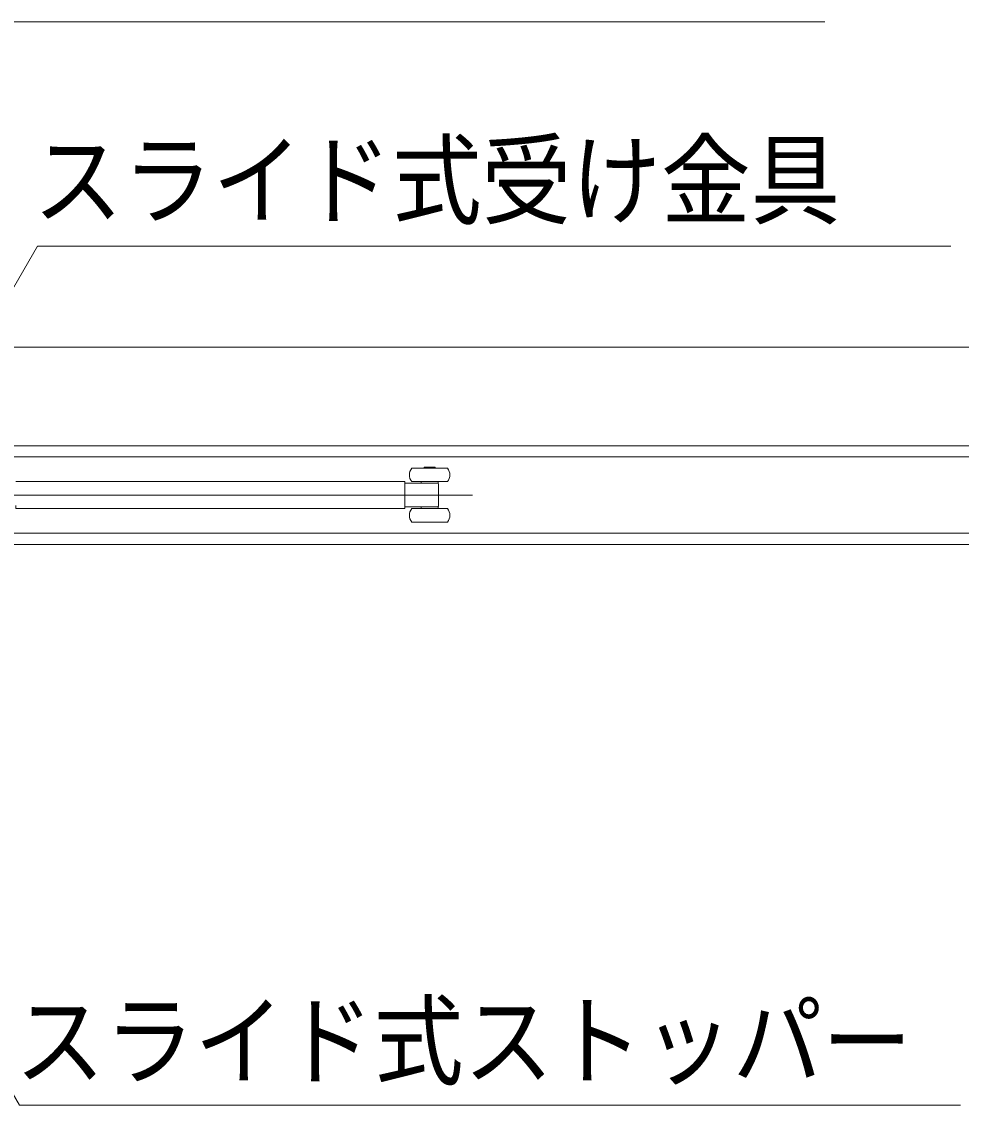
# Model space of a CAD drawing. Units: millimetres, scale not verified. Extents: x -6062 to 6062, y -3045 to 3045.
# Drawn here: x -3091.4 to -2672.9, y 955.8 to 1438.9 of the extents above; entities that cross this region are included whole.
import ezdxf
from ezdxf.enums import TextEntityAlignment as Align

# ---------------------------------------------------------------- set-up
doc = ezdxf.new("R2010")
doc.units = ezdxf.units.MM
doc.header["$LTSCALE"] = 20
doc.layers.add('0-3_2寸法-3', color=7, linetype='Continuous', lineweight=9)
doc.layers.add('0-4_3一般', color=7, linetype='Continuous', lineweight=9)
doc.styles.add('ＭＳ ゴシック', font='')
doc.styles.get('ＭＳ ゴシック').set_extended_font_data('MS Gothic')

# ---------------------------------------------------------------- blocks, each defined once
blk = doc.blocks.new('グループ-35')
at = {"layer": '0-4_3一般'}
for p, q in [((-77990, 24996.9), (17350, 24996.9)), ((-77990, 24996.9), (17350, 24996.9)), ((-22558.8, 24796.9), (-22604, 24796.9)), ((-22284, 24796.9), (-22558.8, 24796.9)), ((-22494, 24804.9), (-22494, 24796.9)), ((-22394, 24804.9), (-22494, 24804.9)), ((-22394, 24796.9), (-22394, 24804.9)), ((-22684, 24676.9), (-26130, 24676.9)), ((-22684, 24676.9), (-22664, 24676.9)), ((-22664, 24676.9), (-22664, 24660.2)), ((-22664, 24662.9), (-22444, 24662.9)), ((-22664, 24642.9), (-22664, 24660.2)), ((-22664, 24642.9), (-22664, 24470.9)), ((-22558.8, 24676.9), (-22604, 24676.9)), ((-22284, 24676.9), (-22558.8, 24676.9)), ((-22519, 24676.9), (-22519, 24662.9)), ((-22444, 24662.9), (-22389.9, 24662.9)), ((-22389.9, 24662.9), (-22375.2, 24662.9)), ((-22375.2, 24662.9), (-22369, 24662.9)), ((-22369, 24662.9), (-22369, 24676.9)), ((-22364, 24645.5), (-22364, 24645.3)), ((-22364, 24645.3), (-22364, 24468.4)), ((-22062, 24556.9), (-30182, 24556.9)), ((-22664, 24453.6), (-22664, 24470.9)), ((-22444, 24450.9), (-22664, 24450.9)), ((-22519, 24450.9), (-22519, 24436.9)), ((-22389.9, 24450.9), (-22444, 24450.9)), ((-22369, 24436.9), (-22369, 24450.9)), ((-22364, 24464.9), (-22364, 24465)), ((-22604, 24436.9), (-22284, 24436.9)), ((-22604, 24316.9), (-22284, 24316.9)), ((-77990, 24116.9), (17350, 24116.9))]:
    blk.add_line(p, q, dxfattribs=at)
for points in [[(-77990, 24996.9), (-77990, 25876.9), (17350, 25876.9), (17350, 24996.9)], [(-22364, 24648.9), (-22364, 24649), (-22364, 24649), (-22364, 24649.1), (-22364, 24649.1), (-22364, 24649.2), (-22364, 24649.2), (-22364, 24649.2), (-22364, 24649.2), (-22364, 24649.2), (-22364, 24649.2), (-22364, 24649.2), (-22364, 24649.1), (-22364, 24649.1), (-22364, 24649), (-22364, 24648.9), (-22364, 24648.9), (-22364, 24648.8), (-22364, 24648.7), (-22364, 24648.5), (-22364, 24648.4), (-22364, 24648.3), (-22364, 24648.1), (-22364, 24648), (-22364, 24647.8), (-22364, 24647.7), (-22364, 24647.5), (-22364, 24647.4), (-22364, 24647.2), (-22364, 24647.1), (-22364, 24646.9), (-22364, 24646.7), (-22364, 24646.6), (-22364, 24646.4), (-22364, 24646.3), (-22364, 24646.1), (-22364, 24646), (-22364, 24645.8), (-22364, 24645.7), (-22364, 24645.5)], [(-26130, 24463.9), (-26130, 24436.9), (-22684, 24436.9)], [(-22664, 24453.6), (-22664, 24436.9), (-22684, 24436.9)], [(-22369, 24450.9), (-22375.2, 24450.9), (-22389.9, 24450.9)], [(-22364, 24468.4), (-22364, 24468.3), (-22364, 24468.1), (-22364, 24468), (-22364, 24467.8), (-22364, 24467.7), (-22364, 24467.5), (-22364, 24467.4), (-22364, 24467.2), (-22364, 24467.1), (-22364, 24466.9), (-22364, 24466.8), (-22364, 24466.6), (-22364, 24466.4), (-22364, 24466.3), (-22364, 24466.1), (-22364, 24466), (-22364, 24465.8), (-22364, 24465.7), (-22364, 24465.5), (-22364, 24465.4), (-22364, 24465.3), (-22364, 24465.2), (-22364, 24465.1), (-22364, 24465), (-22364, 24464.9), (-22364, 24464.8), (-22364, 24464.8), (-22364, 24464.7), (-22364, 24464.7), (-22364, 24464.7), (-22364, 24464.6), (-22364, 24464.6), (-22364, 24464.6), (-22364, 24464.7), (-22364, 24464.7), (-22364, 24464.7), (-22364, 24464.8), (-22364, 24464.8), (-22364, 24464.9)]]:
    blk.add_lwpolyline(points, dxfattribs=at)
blk.add_lwpolyline([(-30002, 24216.9), (-30002, 24896.9), (-6638, 24896.9), (-6638, 24216.9)], close=True, dxfattribs=at)
for centre, radius, start, end in [((-22524, 24736.9), 100, 143.1301, 216.8699), ((-22364, 24736.9), 100, 323.1301, 36.8699), ((-22384, 24649.6), 20, 359.74972, 42.54335), ((-22384, 24464.2), 20, 315.93951, 0.24905), ((-22524, 24376.9), 100, 143.1301, 216.8699), ((-22364, 24376.9), 100, 323.1301, 36.8699)]:
    blk.add_arc(centre, radius, start, end, dxfattribs=at)
blk = doc.blocks.new('グループ-36')
at = {"layer": '0-4_3一般'}
blk.add_blockref('グループ-35', (0, 0), dxfattribs=at)

msp = doc.modelspace()

# ---------------------------------------------------------------- linework, layer by layer
at = {"layer": '0-3_2寸法-3'}
for points in [[(-3249.38, 1271.84), (-3152.95, 1438.86), (-2733.72, 1438.86)], [(-3148.5, 1227.86), (-3084.41, 1338.86), (-2677.53, 1338.86)], [(-3249.5, 1227.84), (-3092.46, 955.84), (-2673.23, 955.84)]]:
    msp.add_lwpolyline(points, dxfattribs=at)

# ---------------------------------------------------------------- block references
at = {"layer": '0-4_3一般', "xscale": 0.05, "yscale": 0.05}
msp.add_blockref('グループ-36', (-1787.5, 0), dxfattribs=at)

# ---------------------------------------------------------------- texts
at = {"layer": '0-3_2寸法-3', "style": 'ＭＳ ゴシック', "width": 0.9}
for s, p in [('スライド式受け金具', (-3086.34, 1342.21)), ('スライド式ストッパー', (-3094.39, 958.61))]:
    msp.add_text(s, height=32.55, dxfattribs=at).set_placement(p, align=Align.BOTTOM_LEFT)

doc.saveas('drawing.dxf')
